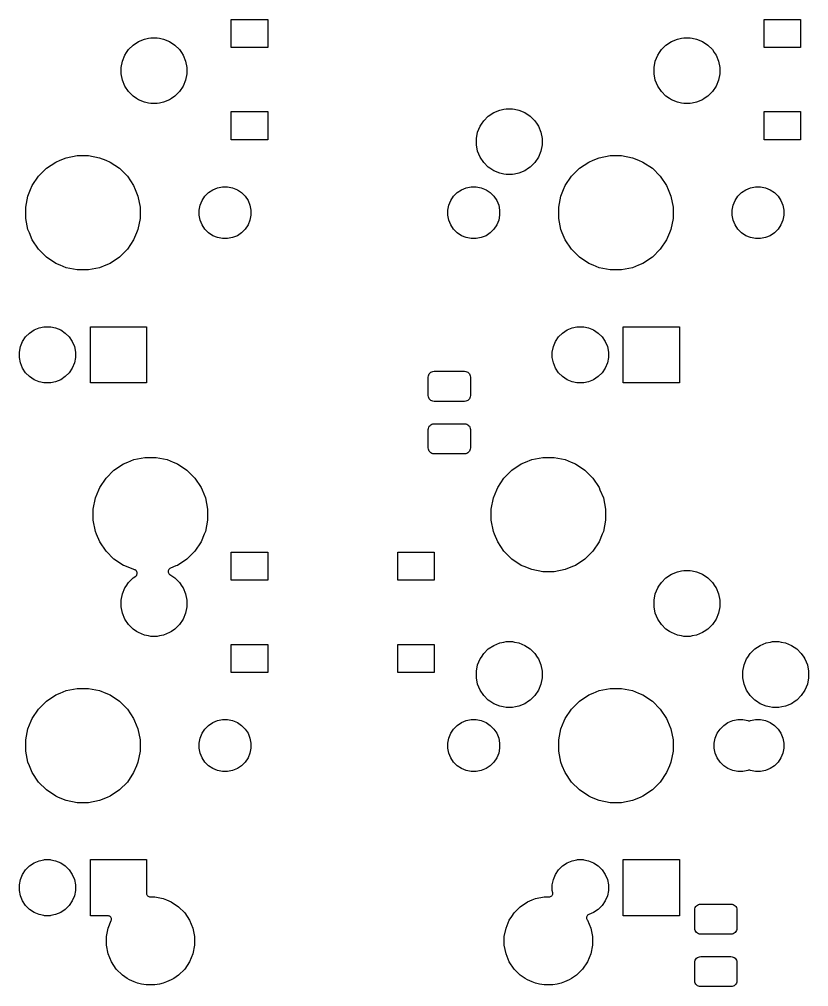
# Model space of a CAD drawing. Extents: x -9 to 373, y -109 to 9.
# Drawn here: x 16.78 to 44.99, y -108.63 to -74.05 of the extents above; entities that cross this region are included whole.
import ezdxf

# ---------------------------------------------------------------- set-up
doc = ezdxf.new("R2010")
doc.units = 0
doc.layers.add('BLACK', color=7, linetype='CONTINUOUS')

msp = doc.modelspace()

# ---------------------------------------------------------------- linework, layer by layer
at = {"layer": 'BLACK', "linetype": 'CONTINUOUS'}
for p, q in [((24.3521, -75.051), (24.3521, -74.049)), ((24.3521, -74.049), (25.6541, -74.049)), ((25.6541, -74.049), (25.6541, -75.051)), ((43.4021, -75.051), (43.4021, -74.049)), ((43.4021, -74.049), (44.7041, -74.049)), ((44.7041, -74.049), (44.7041, -75.051)), ((20.6765, -75.1328), (20.8403, -74.969)), ((20.8403, -74.969), (21.033, -74.8403)), ((21.033, -74.8403), (21.247, -74.7517)), ((21.033, -74.8403), (21.033, -74.8403)), ((21.247, -74.7517), (21.3984, -74.7216)), ((21.3984, -74.7216), (21.4742, -74.7065)), ((21.4742, -74.7065), (21.7058, -74.7065)), ((21.7058, -74.7065), (21.7816, -74.7216)), ((21.7816, -74.7216), (21.933, -74.7517)), ((21.933, -74.7517), (22.147, -74.8403)), ((22.147, -74.8403), (22.147, -74.8403)), ((22.147, -74.8403), (22.3397, -74.969)), ((22.3397, -74.969), (22.5035, -75.1328)), ((39.7265, -75.1328), (39.8903, -74.969)), ((39.8903, -74.969), (40.083, -74.8403)), ((40.083, -74.8403), (40.297, -74.7517)), ((40.083, -74.8403), (40.083, -74.8403)), ((40.297, -74.7517), (40.4484, -74.7216)), ((40.4484, -74.7216), (40.5242, -74.7065)), ((40.5242, -74.7065), (40.7558, -74.7065)), ((40.7558, -74.7065), (40.8316, -74.7216)), ((40.8316, -74.7216), (40.983, -74.7517)), ((40.983, -74.7517), (41.197, -74.8403)), ((41.197, -74.8403), (41.197, -74.8403)), ((41.197, -74.8403), (41.3897, -74.969)), ((41.3897, -74.969), (41.5535, -75.1328)), ((20.4592, -75.5395), (20.5478, -75.3255)), ((20.5478, -75.3255), (20.6117, -75.2299)), ((20.6117, -75.2299), (20.6765, -75.1328)), ((22.5035, -75.1328), (22.5683, -75.2299)), ((22.5683, -75.2299), (22.6322, -75.3255)), ((22.6322, -75.3255), (22.7208, -75.5395)), ((25.6541, -75.051), (24.3521, -75.051)), ((39.5092, -75.5395), (39.5978, -75.3255)), ((39.5978, -75.3255), (39.6617, -75.2299)), ((39.6617, -75.2299), (39.7265, -75.1328)), ((41.5535, -75.1328), (41.6183, -75.2299)), ((41.6183, -75.2299), (41.6822, -75.3255)), ((41.6822, -75.3255), (41.7708, -75.5395)), ((44.7041, -75.051), (43.4021, -75.051)), ((20.414, -75.7667), (20.4592, -75.5395)), ((22.7208, -75.5395), (22.766, -75.7667)), ((39.464, -75.7667), (39.5092, -75.5395)), ((41.7708, -75.5395), (41.816, -75.7667)), ((20.414, -75.9983), (20.414, -75.7667)), ((20.4592, -76.2255), (20.414, -75.9983)), ((22.766, -75.9983), (22.7208, -76.2255)), ((22.766, -75.7667), (22.766, -75.9983)), ((39.464, -75.9983), (39.464, -75.7667)), ((39.5092, -76.2255), (39.464, -75.9983)), ((41.816, -75.9983), (41.7708, -76.2255)), ((41.816, -75.7667), (41.816, -75.9983)), ((20.5478, -76.4395), (20.4592, -76.2255)), ((22.7208, -76.2255), (22.6322, -76.4395)), ((39.5978, -76.4395), (39.5092, -76.2255)), ((41.7708, -76.2255), (41.6822, -76.4395)), ((20.6765, -76.6322), (20.5478, -76.4395)), ((20.5478, -76.4395), (20.5478, -76.4395)), ((20.8403, -76.796), (20.6765, -76.6322)), ((22.5035, -76.6322), (22.3397, -76.796)), ((22.6322, -76.4395), (22.5035, -76.6322)), ((22.6322, -76.4395), (22.6322, -76.4395)), ((39.7265, -76.6322), (39.5978, -76.4395)), ((39.5978, -76.4395), (39.5978, -76.4395)), ((39.8903, -76.796), (39.7265, -76.6322)), ((41.5535, -76.6322), (41.3897, -76.796)), ((41.6822, -76.4395), (41.5535, -76.6322)), ((41.6822, -76.4395), (41.6822, -76.4395)), ((20.9688, -76.8818), (20.8403, -76.796)), ((21.033, -76.9247), (20.9688, -76.8818)), ((21.247, -77.0133), (21.033, -76.9247)), ((21.3984, -77.0434), (21.247, -77.0133)), ((21.4742, -77.0585), (21.3984, -77.0434)), ((21.7058, -77.0585), (21.4742, -77.0585)), ((21.7816, -77.0434), (21.7058, -77.0585)), ((21.933, -77.0133), (21.7816, -77.0434)), ((22.147, -76.9247), (21.933, -77.0133)), ((22.2112, -76.8818), (22.147, -76.9247)), ((22.3397, -76.796), (22.2112, -76.8818)), ((40.0188, -76.8818), (39.8903, -76.796)), ((40.083, -76.9247), (40.0188, -76.8818)), ((40.297, -77.0133), (40.083, -76.9247)), ((40.4484, -77.0434), (40.297, -77.0133)), ((40.5242, -77.0585), (40.4484, -77.0434)), ((40.7558, -77.0585), (40.5242, -77.0585)), ((40.8316, -77.0434), (40.7558, -77.0585)), ((40.983, -77.0133), (40.8316, -77.0434)), ((41.197, -76.9247), (40.983, -77.0133)), ((41.2612, -76.8818), (41.197, -76.9247)), ((41.3897, -76.796), (41.2612, -76.8818)), ((24.3521, -78.351), (24.3521, -77.349)), ((24.3521, -77.349), (25.6541, -77.349)), ((25.6541, -77.349), (25.6541, -78.351)), ((33.5403, -77.509), (33.733, -77.3803)), ((33.733, -77.3803), (33.947, -77.2917)), ((33.733, -77.3803), (33.733, -77.3803)), ((33.947, -77.2917), (34.0984, -77.2616)), ((34.0984, -77.2616), (34.1742, -77.2465)), ((34.1742, -77.2465), (34.4058, -77.2465)), ((34.4058, -77.2465), (34.4816, -77.2616)), ((34.4816, -77.2616), (34.633, -77.2917)), ((34.633, -77.2917), (34.847, -77.3803)), ((34.847, -77.3803), (34.847, -77.3803)), ((34.847, -77.3803), (35.0397, -77.509)), ((43.4021, -78.351), (43.4021, -77.349)), ((43.4021, -77.349), (44.7041, -77.349)), ((44.7041, -77.349), (44.7041, -78.351)), ((33.2478, -77.8655), (33.2907, -77.8013)), ((33.2907, -77.8013), (33.3765, -77.6728)), ((33.3765, -77.6728), (33.5403, -77.509)), ((35.0397, -77.509), (35.2035, -77.6728)), ((35.2035, -77.6728), (35.2893, -77.8013)), ((35.2893, -77.8013), (35.3322, -77.8655)), ((33.114, -78.3067), (33.1592, -78.0795)), ((33.1592, -78.0795), (33.2478, -77.8655)), ((35.3322, -77.8655), (35.4208, -78.0795)), ((35.4208, -78.0795), (35.466, -78.3067)), ((25.6541, -78.351), (24.3521, -78.351)), ((33.114, -78.5383), (33.114, -78.3067)), ((35.466, -78.3067), (35.466, -78.5383)), ((44.7041, -78.351), (43.4021, -78.351)), ((33.1592, -78.7655), (33.114, -78.5383)), ((33.2478, -78.9795), (33.1592, -78.7655)), ((35.4208, -78.7655), (35.3322, -78.9795)), ((35.466, -78.5383), (35.4208, -78.7655)), ((17.7465, -79.3741), (18.0814, -79.1503)), ((18.0814, -79.1503), (18.2355, -79.0865)), ((18.2355, -79.0865), (18.4535, -78.9962)), ((18.4535, -78.9962), (18.8486, -78.9176)), ((18.8486, -78.9176), (19.2514, -78.9176)), ((19.2514, -78.9176), (19.6465, -78.9962)), ((19.6465, -78.9962), (19.8645, -79.0865)), ((19.8645, -79.0865), (20.0186, -79.1503)), ((20.0186, -79.1503), (20.3535, -79.3741)), ((33.3765, -79.1722), (33.2478, -78.9795)), ((33.2478, -78.9795), (33.2478, -78.9795)), ((33.5403, -79.336), (33.3765, -79.1722)), ((35.2035, -79.1722), (35.0397, -79.336)), ((35.3322, -78.9795), (35.2035, -79.1722)), ((35.3322, -78.9795), (35.3322, -78.9795)), ((36.7965, -79.3741), (37.1314, -79.1503)), ((37.1314, -79.1503), (37.2855, -79.0865)), ((37.2855, -79.0865), (37.5035, -78.9962)), ((37.5035, -78.9962), (37.8986, -78.9176)), ((37.8986, -78.9176), (38.3014, -78.9176)), ((38.3014, -78.9176), (38.6965, -78.9962)), ((38.6965, -78.9962), (38.9145, -79.0865)), ((38.9145, -79.0865), (39.0686, -79.1503)), ((39.0686, -79.1503), (39.4035, -79.3741)), ((17.4616, -79.659), (17.7465, -79.3741)), ((20.3535, -79.3741), (20.6384, -79.659)), ((33.5975, -79.3741), (33.5403, -79.336)), ((33.733, -79.4647), (33.5975, -79.3741)), ((33.947, -79.5533), (33.733, -79.4647)), ((34.847, -79.4647), (34.633, -79.5533)), ((34.9825, -79.3741), (34.847, -79.4647)), ((35.0397, -79.336), (34.9825, -79.3741)), ((36.5116, -79.659), (36.7965, -79.3741)), ((39.4035, -79.3741), (39.6884, -79.659)), ((17.2378, -79.9939), (17.4616, -79.659)), ((20.6384, -79.659), (20.8622, -79.9939)), ((34.0984, -79.5834), (33.947, -79.5533)), ((34.1742, -79.5985), (34.0984, -79.5834)), ((34.4058, -79.5985), (34.1742, -79.5985)), ((34.4816, -79.5834), (34.4058, -79.5985)), ((34.633, -79.5533), (34.4816, -79.5834)), ((36.2878, -79.9939), (36.5116, -79.659)), ((39.6884, -79.659), (39.9122, -79.9939)), ((17.0837, -80.366), (17.1782, -80.1379)), ((17.1782, -80.1379), (17.2378, -79.9939)), ((20.8622, -79.9939), (20.9218, -80.1379)), ((20.9218, -80.1379), (21.0163, -80.366)), ((23.5397, -80.2432), (23.6914, -80.1419)), ((23.6914, -80.1419), (23.8599, -80.0721)), ((23.8599, -80.0721), (24.0388, -80.0365)), ((24.0388, -80.0365), (24.2212, -80.0365)), ((24.2212, -80.0365), (24.4001, -80.0721)), ((24.4001, -80.0721), (24.5686, -80.1419)), ((24.5686, -80.1419), (24.7203, -80.2432)), ((32.4297, -80.2432), (32.5814, -80.1419)), ((32.5814, -80.1419), (32.7499, -80.0721)), ((32.7499, -80.0721), (32.9288, -80.0365)), ((32.9288, -80.0365), (33.1112, -80.0365)), ((33.1112, -80.0365), (33.2901, -80.0721)), ((33.2901, -80.0721), (33.4586, -80.1419)), ((33.4586, -80.1419), (33.6103, -80.2432)), ((36.1337, -80.366), (36.2282, -80.1379)), ((36.2282, -80.1379), (36.2878, -79.9939)), ((39.9122, -79.9939), (39.9718, -80.1379)), ((39.9718, -80.1379), (40.0663, -80.366)), ((42.5897, -80.2432), (42.7414, -80.1419)), ((42.7414, -80.1419), (42.9099, -80.0721)), ((42.9099, -80.0721), (43.0888, -80.0365)), ((43.0888, -80.0365), (43.2712, -80.0365)), ((43.2712, -80.0365), (43.4501, -80.0721)), ((43.4501, -80.0721), (43.6186, -80.1419)), ((43.6186, -80.1419), (43.7703, -80.2432)), ((17.0051, -80.7611), (17.0837, -80.366)), ((21.0163, -80.366), (21.0949, -80.7611)), ((23.2396, -80.6924), (23.3094, -80.5239)), ((23.3094, -80.5239), (23.4107, -80.3722)), ((23.4107, -80.3722), (23.5397, -80.2432)), ((24.7203, -80.2432), (24.8493, -80.3722)), ((24.8493, -80.3722), (24.9506, -80.5239)), ((24.9506, -80.5239), (25.0204, -80.6924)), ((32.1296, -80.6924), (32.1994, -80.5239)), ((32.1994, -80.5239), (32.3007, -80.3722)), ((32.3007, -80.3722), (32.4297, -80.2432)), ((33.6103, -80.2432), (33.7393, -80.3722)), ((33.7393, -80.3722), (33.8406, -80.5239)), ((33.8406, -80.5239), (33.9104, -80.6924)), ((36.0551, -80.7611), (36.1337, -80.366)), ((40.0663, -80.366), (40.1449, -80.7611)), ((42.2896, -80.6924), (42.3594, -80.5239)), ((42.3594, -80.5239), (42.4607, -80.3722)), ((42.4607, -80.3722), (42.5897, -80.2432)), ((43.7703, -80.2432), (43.8993, -80.3722)), ((43.8993, -80.3722), (44.0006, -80.5239)), ((44.0006, -80.5239), (44.0704, -80.6924)), ((17.0051, -81.1639), (17.0051, -80.7611)), ((21.0949, -80.7611), (21.0949, -81.1639)), ((23.204, -80.8713), (23.2396, -80.6924)), ((23.204, -81.0537), (23.204, -80.8713)), ((25.0204, -80.6924), (25.056, -80.8713)), ((25.056, -80.8713), (25.056, -81.0537)), ((32.094, -80.8713), (32.1296, -80.6924)), ((32.094, -81.0537), (32.094, -80.8713)), ((33.9104, -80.6924), (33.946, -80.8713)), ((33.946, -80.8713), (33.946, -81.0537)), ((36.0551, -81.1639), (36.0551, -80.7611)), ((40.1449, -80.7611), (40.1449, -81.1639)), ((42.254, -80.8713), (42.2896, -80.6924)), ((42.254, -81.0537), (42.254, -80.8713)), ((44.0704, -80.6924), (44.106, -80.8713)), ((44.106, -80.8713), (44.106, -81.0537)), ((17.0837, -81.559), (17.0051, -81.1639)), ((21.0949, -81.1639), (21.0163, -81.559)), ((23.2396, -81.2326), (23.204, -81.0537)), ((23.3094, -81.4011), (23.2396, -81.2326)), ((25.0204, -81.2326), (24.9506, -81.4011)), ((25.056, -81.0537), (25.0204, -81.2326)), ((32.1296, -81.2326), (32.094, -81.0537)), ((32.1994, -81.4011), (32.1296, -81.2326)), ((33.9104, -81.2326), (33.8406, -81.4011)), ((33.946, -81.0537), (33.9104, -81.2326)), ((36.1337, -81.559), (36.0551, -81.1639)), ((40.1449, -81.1639), (40.0663, -81.559)), ((42.2896, -81.2326), (42.254, -81.0537)), ((42.3594, -81.4011), (42.2896, -81.2326)), ((44.0704, -81.2326), (44.0006, -81.4011)), ((44.106, -81.0537), (44.0704, -81.2326)), ((17.1345, -81.6818), (17.0837, -81.559)), ((21.0163, -81.559), (20.9655, -81.6818)), ((23.4107, -81.5528), (23.3094, -81.4011)), ((23.5397, -81.6818), (23.4107, -81.5528)), ((24.8493, -81.5528), (24.7203, -81.6818)), ((24.9506, -81.4011), (24.8493, -81.5528)), ((32.3007, -81.5528), (32.1994, -81.4011)), ((32.4297, -81.6818), (32.3007, -81.5528)), ((33.7393, -81.5528), (33.6103, -81.6818)), ((33.8406, -81.4011), (33.7393, -81.5528)), ((36.1845, -81.6818), (36.1337, -81.559)), ((40.0663, -81.559), (40.0155, -81.6818)), ((42.4607, -81.5528), (42.3594, -81.4011)), ((42.5897, -81.6818), (42.4607, -81.5528)), ((43.8993, -81.5528), (43.7703, -81.6818)), ((44.0006, -81.4011), (43.8993, -81.5528)), ((17.2378, -81.9311), (17.1345, -81.6818)), ((17.4616, -82.266), (17.2378, -81.9311)), ((20.8622, -81.9311), (20.6384, -82.266)), ((20.9655, -81.6818), (20.8622, -81.9311)), ((23.6914, -81.7831), (23.5397, -81.6818)), ((23.8599, -81.8529), (23.6914, -81.7831)), ((24.0388, -81.8885), (23.8599, -81.8529)), ((24.2212, -81.8885), (24.0388, -81.8885)), ((24.4001, -81.8529), (24.2212, -81.8885)), ((24.5686, -81.7831), (24.4001, -81.8529)), ((24.7203, -81.6818), (24.5686, -81.7831)), ((32.5814, -81.7831), (32.4297, -81.6818)), ((32.7499, -81.8529), (32.5814, -81.7831)), ((32.9288, -81.8885), (32.7499, -81.8529)), ((33.1112, -81.8885), (32.9288, -81.8885)), ((33.2901, -81.8529), (33.1112, -81.8885)), ((33.4586, -81.7831), (33.2901, -81.8529)), ((33.6103, -81.6818), (33.4586, -81.7831)), ((36.2878, -81.9311), (36.1845, -81.6818)), ((36.5116, -82.266), (36.2878, -81.9311)), ((39.9122, -81.9311), (39.6884, -82.266)), ((40.0155, -81.6818), (39.9122, -81.9311)), ((42.7414, -81.7831), (42.5897, -81.6818)), ((42.9099, -81.8529), (42.7414, -81.7831)), ((43.0888, -81.8885), (42.9099, -81.8529)), ((43.2712, -81.8885), (43.0888, -81.8885)), ((43.4501, -81.8529), (43.2712, -81.8885)), ((43.6186, -81.7831), (43.4501, -81.8529)), ((43.7703, -81.6818), (43.6186, -81.7831)), ((17.7465, -82.5509), (17.4616, -82.266)), ((20.6384, -82.266), (20.3535, -82.5509)), ((36.7965, -82.5509), (36.5116, -82.266)), ((39.6884, -82.266), (39.4035, -82.5509)), ((18.0814, -82.7747), (17.7465, -82.5509)), ((20.3535, -82.5509), (20.0186, -82.7747)), ((37.1314, -82.7747), (36.7965, -82.5509)), ((39.4035, -82.5509), (39.0686, -82.7747)), ((18.2355, -82.8385), (18.0814, -82.7747)), ((18.4535, -82.9288), (18.2355, -82.8385)), ((18.8486, -83.0074), (18.4535, -82.9288)), ((19.6465, -82.9288), (19.2514, -83.0074)), ((19.8645, -82.8385), (19.6465, -82.9288)), ((20.0186, -82.7747), (19.8645, -82.8385)), ((37.2855, -82.8385), (37.1314, -82.7747)), ((37.5035, -82.9288), (37.2855, -82.8385)), ((37.8986, -83.0074), (37.5035, -82.9288)), ((38.6965, -82.9288), (38.3014, -83.0074)), ((38.9145, -82.8385), (38.6965, -82.9288)), ((39.0686, -82.7747), (38.9145, -82.8385)), ((19.2514, -83.0074), (18.8486, -83.0074)), ((38.3014, -83.0074), (37.8986, -83.0074)), ((17.4873, -85.0776), (17.6567, -85.0439)), ((17.6567, -85.0439), (17.6812, -85.039)), ((17.6812, -85.039), (17.8788, -85.039)), ((17.8788, -85.039), (17.9033, -85.0439)), ((17.9033, -85.0439), (18.0727, -85.0776)), ((19.3165, -87.046), (19.3165, -85.039)), ((19.3165, -85.039), (21.3235, -85.039)), ((21.3235, -85.039), (21.3235, -87.046)), ((36.5373, -85.0776), (36.7067, -85.0439)), ((36.7067, -85.0439), (36.7312, -85.039)), ((36.7312, -85.039), (36.9288, -85.039)), ((36.9288, -85.039), (36.9533, -85.0439)), ((36.9533, -85.0439), (37.1227, -85.0776)), ((38.3665, -87.046), (38.3665, -85.039)), ((38.3665, -85.039), (40.3735, -85.039)), ((40.3735, -85.039), (40.3735, -87.046)), ((16.8907, -85.5672), (17.0005, -85.4028)), ((17.0005, -85.4028), (17.1403, -85.263)), ((17.1403, -85.263), (17.3047, -85.1532)), ((17.3047, -85.1532), (17.4873, -85.0776)), ((18.0727, -85.0776), (18.2553, -85.1532)), ((18.2553, -85.1532), (18.4197, -85.263)), ((18.4197, -85.263), (18.5595, -85.4028)), ((18.5595, -85.4028), (18.6693, -85.5672)), ((35.9407, -85.5672), (36.0505, -85.4028)), ((36.0505, -85.4028), (36.1903, -85.263)), ((36.1903, -85.263), (36.3547, -85.1532)), ((36.3547, -85.1532), (36.5373, -85.0776)), ((37.1227, -85.0776), (37.3053, -85.1532)), ((37.3053, -85.1532), (37.4697, -85.263)), ((37.4697, -85.263), (37.6095, -85.4028)), ((37.6095, -85.4028), (37.7193, -85.5672)), ((16.7765, -85.9437), (16.8151, -85.7498)), ((16.8151, -85.7498), (16.8907, -85.5672)), ((18.6693, -85.5672), (18.7449, -85.7498)), ((18.7449, -85.7498), (18.7835, -85.9437)), ((35.8265, -85.9437), (35.8651, -85.7498)), ((35.8651, -85.7498), (35.9407, -85.5672)), ((37.7193, -85.5672), (37.7949, -85.7498)), ((37.7949, -85.7498), (37.8335, -85.9437)), ((16.7765, -86.1413), (16.7765, -85.9437)), ((18.7835, -85.9437), (18.7835, -86.1413)), ((35.8265, -86.1413), (35.8265, -85.9437)), ((37.8335, -85.9437), (37.8335, -86.1413)), ((16.8151, -86.3352), (16.7765, -86.1413)), ((16.8907, -86.5178), (16.8151, -86.3352)), ((18.7449, -86.3352), (18.6693, -86.5178)), ((18.7835, -86.1413), (18.7449, -86.3352)), ((35.8651, -86.3352), (35.8265, -86.1413)), ((35.9407, -86.5178), (35.8651, -86.3352)), ((37.7949, -86.3352), (37.7193, -86.5178)), ((37.8335, -86.1413), (37.7949, -86.3352)), ((17.0005, -86.6822), (16.8907, -86.5178)), ((17.1403, -86.822), (17.0005, -86.6822)), ((18.5595, -86.6822), (18.4197, -86.822)), ((18.6693, -86.5178), (18.5595, -86.6822)), ((31.3959, -86.8431), (31.4004, -86.7968)), ((31.4004, -86.7968), (31.4122, -86.7581)), ((31.4122, -86.7581), (31.4312, -86.7225)), ((31.4312, -86.7225), (31.4569, -86.6912)), ((31.4569, -86.6912), (31.4881, -86.6656)), ((31.4881, -86.6656), (31.5237, -86.6465)), ((31.5237, -86.6465), (31.5624, -86.6348)), ((31.5624, -86.6348), (31.6088, -86.6302)), ((31.6088, -86.6302), (32.685, -86.6302)), ((32.685, -86.6302), (32.7313, -86.6348)), ((32.7313, -86.6348), (32.77, -86.6465)), ((32.77, -86.6465), (32.8057, -86.6656)), ((32.8057, -86.6656), (32.8369, -86.6912)), ((32.8369, -86.6912), (32.8625, -86.7225)), ((32.8625, -86.7225), (32.8816, -86.7581)), ((32.8816, -86.7581), (32.8933, -86.7968)), ((32.8933, -86.7968), (32.8979, -86.8431)), ((36.0505, -86.6822), (35.9407, -86.5178)), ((36.1903, -86.822), (36.0505, -86.6822)), ((37.6095, -86.6822), (37.4697, -86.822)), ((37.7193, -86.5178), (37.6095, -86.6822)), ((17.3047, -86.9318), (17.1403, -86.822)), ((17.4873, -87.0074), (17.3047, -86.9318)), ((17.6536, -87.0405), (17.4873, -87.0074)), ((17.6812, -87.046), (17.6536, -87.0405)), ((17.8788, -87.046), (17.6812, -87.046)), ((17.9064, -87.0405), (17.8788, -87.046)), ((18.0727, -87.0074), (17.9064, -87.0405)), ((18.2553, -86.9318), (18.0727, -87.0074)), ((18.4197, -86.822), (18.2553, -86.9318)), ((21.3235, -87.046), (19.3165, -87.046)), ((31.3959, -87.4944), (31.3959, -86.8431)), ((32.8979, -86.8431), (32.8979, -87.4944)), ((36.3547, -86.9318), (36.1903, -86.822)), ((36.5373, -87.0074), (36.3547, -86.9318)), ((36.7036, -87.0405), (36.5373, -87.0074)), ((36.7312, -87.046), (36.7036, -87.0405)), ((36.9288, -87.046), (36.7312, -87.046)), ((36.9564, -87.0405), (36.9288, -87.046)), ((37.1227, -87.0074), (36.9564, -87.0405)), ((37.3053, -86.9318), (37.1227, -87.0074)), ((37.4697, -86.822), (37.3053, -86.9318)), ((40.3735, -87.046), (38.3665, -87.046)), ((31.4004, -87.5407), (31.3959, -87.4944)), ((32.8979, -87.4944), (32.8933, -87.5407)), ((31.4122, -87.5794), (31.4004, -87.5407)), ((31.4312, -87.615), (31.4122, -87.5794)), ((31.4569, -87.6463), (31.4312, -87.615)), ((31.4881, -87.6719), (31.4569, -87.6463)), ((31.5237, -87.691), (31.4881, -87.6719)), ((31.5624, -87.7027), (31.5237, -87.691)), ((31.6088, -87.7073), (31.5624, -87.7027)), ((32.685, -87.7073), (31.6088, -87.7073)), ((32.7313, -87.7027), (32.685, -87.7073)), ((32.77, -87.691), (32.7313, -87.7027)), ((32.8057, -87.6719), (32.77, -87.691)), ((32.8369, -87.6463), (32.8057, -87.6719)), ((32.8625, -87.615), (32.8369, -87.6463)), ((32.8816, -87.5794), (32.8625, -87.615)), ((32.8933, -87.5407), (32.8816, -87.5794)), ((31.4881, -88.5406), (31.5237, -88.5215)), ((31.5237, -88.5215), (31.5624, -88.5098)), ((31.5624, -88.5098), (31.6088, -88.5052)), ((31.6088, -88.5052), (32.685, -88.5052)), ((32.685, -88.5052), (32.7313, -88.5098)), ((32.7313, -88.5098), (32.77, -88.5215)), ((32.77, -88.5215), (32.8057, -88.5406)), ((31.3959, -88.7181), (31.4004, -88.6718)), ((31.3959, -89.3694), (31.3959, -88.7181)), ((31.4004, -88.6718), (31.4122, -88.6331)), ((31.4122, -88.6331), (31.4312, -88.5975)), ((31.4312, -88.5975), (31.4569, -88.5662)), ((31.4569, -88.5662), (31.4881, -88.5406)), ((32.8057, -88.5406), (32.8369, -88.5662)), ((32.8369, -88.5662), (32.8625, -88.5975)), ((32.8625, -88.5975), (32.8816, -88.6331)), ((32.8816, -88.6331), (32.8933, -88.6718)), ((32.8933, -88.6718), (32.8979, -88.7181)), ((32.8979, -88.7181), (32.8979, -89.3694)), ((31.4004, -89.4157), (31.3959, -89.3694)), ((31.4122, -89.4544), (31.4004, -89.4157)), ((31.4312, -89.49), (31.4122, -89.4544)), ((31.4569, -89.5213), (31.4312, -89.49)), ((31.4881, -89.5469), (31.4569, -89.5213)), ((31.5237, -89.566), (31.4881, -89.5469)), ((31.5624, -89.5777), (31.5237, -89.566)), ((32.77, -89.566), (32.7313, -89.5777)), ((32.8057, -89.5469), (32.77, -89.566)), ((32.8369, -89.5213), (32.8057, -89.5469)), ((32.8625, -89.49), (32.8369, -89.5213)), ((32.8816, -89.4544), (32.8625, -89.49)), ((32.8933, -89.4157), (32.8816, -89.4544)), ((32.8979, -89.3694), (32.8933, -89.4157)), ((20.4944, -89.9453), (20.6485, -89.8815)), ((20.6485, -89.8815), (20.8665, -89.7912)), ((20.8665, -89.7912), (21.2616, -89.7126)), ((21.2616, -89.7126), (21.6644, -89.7126)), ((21.6644, -89.7126), (22.0595, -89.7912)), ((22.0595, -89.7912), (22.2775, -89.8815)), ((22.2775, -89.8815), (22.4316, -89.9453)), ((31.6088, -89.5823), (31.5624, -89.5777)), ((32.685, -89.5823), (31.6088, -89.5823)), ((32.7313, -89.5777), (32.685, -89.5823)), ((34.7184, -89.9453), (34.8725, -89.8815)), ((34.8725, -89.8815), (35.0905, -89.7912)), ((35.0905, -89.7912), (35.4856, -89.7126)), ((35.4856, -89.7126), (35.8884, -89.7126)), ((35.8884, -89.7126), (36.2835, -89.7912)), ((36.2835, -89.7912), (36.5015, -89.8815)), ((36.5015, -89.8815), (36.6556, -89.9453)), ((19.8746, -90.454), (20.1595, -90.1691)), ((20.1595, -90.1691), (20.4944, -89.9453)), ((22.4316, -89.9453), (22.7665, -90.1691)), ((22.7665, -90.1691), (23.0514, -90.454)), ((34.0986, -90.454), (34.3835, -90.1691)), ((34.3835, -90.1691), (34.7184, -89.9453)), ((36.6556, -89.9453), (36.9905, -90.1691)), ((36.9905, -90.1691), (37.2754, -90.454)), ((19.6508, -90.7889), (19.8746, -90.454)), ((23.0514, -90.454), (23.2752, -90.7889)), ((33.8748, -90.7889), (34.0986, -90.454)), ((37.2754, -90.454), (37.4992, -90.7889)), ((19.4967, -91.161), (19.618, -90.8682)), ((19.618, -90.8682), (19.6508, -90.7889)), ((23.2752, -90.7889), (23.308, -90.8682)), ((23.308, -90.8682), (23.4293, -91.161)), ((33.7207, -91.161), (33.842, -90.8682)), ((33.842, -90.8682), (33.8748, -90.7889)), ((37.4992, -90.7889), (37.532, -90.8682)), ((37.532, -90.8682), (37.6533, -91.161)), ((19.4181, -91.5561), (19.4967, -91.161)), ((23.4293, -91.161), (23.5079, -91.5561)), ((33.6421, -91.5561), (33.7207, -91.161)), ((37.6533, -91.161), (37.7319, -91.5561)), ((19.4181, -91.9589), (19.4181, -91.5561)), ((23.5079, -91.5561), (23.5079, -91.9589)), ((33.6421, -91.9589), (33.6421, -91.5561)), ((37.7319, -91.5561), (37.7319, -91.9589)), ((19.4967, -92.354), (19.4181, -91.9589)), ((23.5079, -91.9589), (23.4293, -92.354)), ((33.7207, -92.354), (33.6421, -91.9589)), ((37.7319, -91.9589), (37.6533, -92.354)), ((19.538, -92.4538), (19.4967, -92.354)), ((19.6508, -92.7261), (19.538, -92.4538)), ((23.388, -92.4538), (23.2752, -92.7261)), ((23.4293, -92.354), (23.388, -92.4538)), ((33.762, -92.4538), (33.7207, -92.354)), ((33.8748, -92.7261), (33.762, -92.4538)), ((37.612, -92.4538), (37.4992, -92.7261)), ((37.6533, -92.354), (37.612, -92.4538)), ((19.8746, -93.061), (19.6508, -92.7261)), ((23.2752, -92.7261), (23.0514, -93.061)), ((34.0986, -93.061), (33.8748, -92.7261)), ((37.4992, -92.7261), (37.2754, -93.061)), ((20.1595, -93.3459), (19.8746, -93.061)), ((20.4944, -93.5697), (20.1595, -93.3459)), ((22.7665, -93.3459), (22.4316, -93.5697)), ((23.0514, -93.061), (22.7665, -93.3459)), ((24.3521, -94.101), (24.3521, -93.099)), ((24.3521, -93.099), (25.6541, -93.099)), ((25.6541, -93.099), (25.6541, -94.101)), ((30.3052, -94.101), (30.3052, -93.099)), ((30.3052, -93.099), (31.6072, -93.099)), ((31.6072, -93.099), (31.6072, -94.101)), ((34.3835, -93.3459), (34.0986, -93.061)), ((34.7184, -93.5697), (34.3835, -93.3459)), ((36.9905, -93.3459), (36.6556, -93.5697)), ((37.2754, -93.061), (36.9905, -93.3459)), ((20.5503, -93.5928), (20.4944, -93.5697)), ((20.8665, -93.7238), (20.5503, -93.5928)), ((22.1352, -93.7028), (22.1196, -93.7217)), ((22.1541, -93.6872), (22.1352, -93.7028)), ((22.1757, -93.6757), (22.1541, -93.6872)), ((22.3757, -93.5928), (22.1757, -93.6757)), ((22.4316, -93.5697), (22.3757, -93.5928)), ((34.82, -93.6118), (34.7184, -93.5697)), ((35.0905, -93.7238), (34.82, -93.6118)), ((36.554, -93.6118), (36.2835, -93.7238)), ((36.6556, -93.5697), (36.554, -93.6118)), ((20.6765, -94.1828), (20.8403, -94.019)), ((20.8403, -94.019), (20.9359, -93.9552)), ((20.8909, -93.7287), (20.8665, -93.7238)), ((20.9143, -93.7358), (20.8909, -93.7287)), ((20.9359, -93.7473), (20.9143, -93.7358)), ((20.9549, -93.7629), (20.9359, -93.7473)), ((20.9359, -93.9552), (20.9549, -93.9396)), ((20.9704, -93.7818), (20.9549, -93.7629)), ((20.9549, -93.9396), (20.9704, -93.9207)), ((20.9819, -93.8034), (20.9704, -93.7818)), ((20.9704, -93.9207), (20.9819, -93.8991)), ((20.9891, -93.8269), (20.9819, -93.8034)), ((20.9819, -93.8991), (20.9891, -93.8756)), ((20.9915, -93.8513), (20.9891, -93.8269)), ((20.9891, -93.8756), (20.9915, -93.8513)), ((22.101, -93.7668), (22.0986, -93.7911)), ((22.0986, -93.7911), (22.101, -93.8155)), ((22.1081, -93.7433), (22.101, -93.7668)), ((22.101, -93.8155), (22.1081, -93.839)), ((22.1196, -93.7217), (22.1081, -93.7433)), ((22.1081, -93.839), (22.1196, -93.8606)), ((22.1196, -93.8606), (22.1352, -93.8795)), ((22.1352, -93.8795), (22.1541, -93.8951)), ((22.1541, -93.8951), (22.3397, -94.019)), ((22.3397, -94.019), (22.5035, -94.1828)), ((35.4856, -93.8024), (35.0905, -93.7238)), ((35.8884, -93.8024), (35.4856, -93.8024)), ((36.2835, -93.7238), (35.8884, -93.8024)), ((39.7265, -94.1828), (39.8903, -94.019)), ((39.8903, -94.019), (40.083, -93.8903)), ((40.083, -93.8903), (40.297, -93.8017)), ((40.083, -93.8903), (40.083, -93.8903)), ((40.297, -93.8017), (40.4484, -93.7716)), ((40.4484, -93.7716), (40.5242, -93.7565)), ((40.5242, -93.7565), (40.7558, -93.7565)), ((40.7558, -93.7565), (40.8316, -93.7716)), ((40.8316, -93.7716), (40.983, -93.8017)), ((40.983, -93.8017), (41.197, -93.8903)), ((41.197, -93.8903), (41.197, -93.8903)), ((41.197, -93.8903), (41.3897, -94.019)), ((41.3897, -94.019), (41.5535, -94.1828)), ((20.4592, -94.5895), (20.5478, -94.3755)), ((20.5478, -94.3755), (20.5907, -94.3113)), ((20.5907, -94.3113), (20.6765, -94.1828)), ((22.5035, -94.1828), (22.5893, -94.3113)), ((22.5893, -94.3113), (22.6322, -94.3755)), ((22.6322, -94.3755), (22.7208, -94.5895)), ((25.6541, -94.101), (24.3521, -94.101)), ((31.6072, -94.101), (30.3052, -94.101)), ((39.5092, -94.5895), (39.5978, -94.3755)), ((39.5978, -94.3755), (39.6407, -94.3113)), ((39.6407, -94.3113), (39.7265, -94.1828)), ((41.5535, -94.1828), (41.6393, -94.3113)), ((41.6393, -94.3113), (41.6822, -94.3755)), ((41.6822, -94.3755), (41.7708, -94.5895)), ((20.414, -94.8167), (20.4592, -94.5895)), ((22.7208, -94.5895), (22.766, -94.8167)), ((39.464, -94.8167), (39.5092, -94.5895)), ((41.7708, -94.5895), (41.816, -94.8167)), ((20.414, -95.0483), (20.414, -94.8167)), ((20.4592, -95.2755), (20.414, -95.0483)), ((22.766, -95.0483), (22.7208, -95.2755)), ((22.766, -94.8167), (22.766, -95.0483)), ((39.464, -95.0483), (39.464, -94.8167)), ((39.5092, -95.2755), (39.464, -95.0483)), ((41.816, -95.0483), (41.7708, -95.2755)), ((41.816, -94.8167), (41.816, -95.0483)), ((20.5478, -95.4895), (20.4592, -95.2755)), ((22.7208, -95.2755), (22.6322, -95.4895)), ((39.5978, -95.4895), (39.5092, -95.2755)), ((41.7708, -95.2755), (41.6822, -95.4895)), ((20.6765, -95.6822), (20.5478, -95.4895)), ((20.5478, -95.4895), (20.5478, -95.4895)), ((20.8403, -95.846), (20.6765, -95.6822)), ((22.5035, -95.6822), (22.3397, -95.846)), ((22.6322, -95.4895), (22.5035, -95.6822)), ((22.6322, -95.4895), (22.6322, -95.4895)), ((39.7265, -95.6822), (39.5978, -95.4895)), ((39.5978, -95.4895), (39.5978, -95.4895)), ((39.8903, -95.846), (39.7265, -95.6822)), ((41.5535, -95.6822), (41.3897, -95.846)), ((41.6822, -95.4895), (41.5535, -95.6822)), ((41.6822, -95.4895), (41.6822, -95.4895)), ((20.9688, -95.9318), (20.8403, -95.846)), ((21.033, -95.9747), (20.9688, -95.9318)), ((21.247, -96.0633), (21.033, -95.9747)), ((21.3984, -96.0934), (21.247, -96.0633)), ((21.4742, -96.1085), (21.3984, -96.0934)), ((21.7058, -96.1085), (21.4742, -96.1085)), ((21.7816, -96.0934), (21.7058, -96.1085)), ((21.933, -96.0633), (21.7816, -96.0934)), ((22.147, -95.9747), (21.933, -96.0633)), ((22.2112, -95.9318), (22.147, -95.9747)), ((22.3397, -95.846), (22.2112, -95.9318)), ((40.0188, -95.9318), (39.8903, -95.846)), ((40.083, -95.9747), (40.0188, -95.9318)), ((40.297, -96.0633), (40.083, -95.9747)), ((40.4484, -96.0934), (40.297, -96.0633)), ((40.5242, -96.1085), (40.4484, -96.0934)), ((40.7558, -96.1085), (40.5242, -96.1085)), ((40.8316, -96.0934), (40.7558, -96.1085)), ((40.983, -96.0633), (40.8316, -96.0934)), ((41.197, -95.9747), (40.983, -96.0633)), ((41.2612, -95.9318), (41.197, -95.9747)), ((41.3897, -95.846), (41.2612, -95.9318)), ((24.3521, -97.401), (24.3521, -96.399)), ((24.3521, -96.399), (25.6541, -96.399)), ((25.6541, -96.399), (25.6541, -97.401)), ((30.3052, -97.401), (30.3052, -96.399)), ((30.3052, -96.399), (31.6072, -96.399)), ((31.6072, -96.399), (31.6072, -97.401)), ((33.5403, -96.559), (33.733, -96.4303)), ((33.733, -96.4303), (33.947, -96.3417)), ((33.733, -96.4303), (33.733, -96.4303)), ((33.947, -96.3417), (34.0984, -96.3116)), ((34.0984, -96.3116), (34.1742, -96.2965)), ((34.1742, -96.2965), (34.4058, -96.2965)), ((34.4058, -96.2965), (34.4816, -96.3116)), ((34.4816, -96.3116), (34.633, -96.3417)), ((34.633, -96.3417), (34.847, -96.4303)), ((34.847, -96.4303), (34.847, -96.4303)), ((34.847, -96.4303), (35.0397, -96.559)), ((43.0653, -96.559), (43.258, -96.4303)), ((43.258, -96.4303), (43.472, -96.3417)), ((43.258, -96.4303), (43.258, -96.4303)), ((43.472, -96.3417), (43.6234, -96.3116)), ((43.6234, -96.3116), (43.6992, -96.2965)), ((43.6992, -96.2965), (43.9308, -96.2965)), ((43.9308, -96.2965), (44.0066, -96.3116)), ((44.0066, -96.3116), (44.158, -96.3417)), ((44.158, -96.3417), (44.372, -96.4303)), ((44.372, -96.4303), (44.372, -96.4303)), ((44.372, -96.4303), (44.5647, -96.559)), ((33.2907, -96.8513), (33.3765, -96.7228)), ((33.3765, -96.7228), (33.5403, -96.559)), ((35.0397, -96.559), (35.2035, -96.7228)), ((35.2035, -96.7228), (35.2893, -96.8513)), ((42.8157, -96.8513), (42.9015, -96.7228)), ((42.9015, -96.7228), (43.0653, -96.559)), ((44.5647, -96.559), (44.7285, -96.7228)), ((44.7285, -96.7228), (44.8143, -96.8513)), ((33.114, -97.3567), (33.1592, -97.1295)), ((33.1592, -97.1295), (33.2478, -96.9155)), ((33.2478, -96.9155), (33.2907, -96.8513)), ((35.2893, -96.8513), (35.3322, -96.9155)), ((35.3322, -96.9155), (35.4208, -97.1295)), ((35.4208, -97.1295), (35.466, -97.3567)), ((42.639, -97.3567), (42.6842, -97.1295)), ((42.6842, -97.1295), (42.7728, -96.9155)), ((42.7728, -96.9155), (42.8157, -96.8513)), ((44.8143, -96.8513), (44.8572, -96.9155)), ((44.8572, -96.9155), (44.9458, -97.1295)), ((44.9458, -97.1295), (44.991, -97.3567)), ((25.6541, -97.401), (24.3521, -97.401)), ((31.6072, -97.401), (30.3052, -97.401)), ((33.114, -97.5883), (33.114, -97.3567)), ((35.466, -97.3567), (35.466, -97.5883)), ((42.639, -97.5883), (42.639, -97.3567)), ((44.991, -97.3567), (44.991, -97.5883)), ((33.1592, -97.8155), (33.114, -97.5883)), ((33.2478, -98.0295), (33.1592, -97.8155)), ((35.4208, -97.8155), (35.3322, -98.0295)), ((35.466, -97.5883), (35.4208, -97.8155)), ((42.6842, -97.8155), (42.639, -97.5883)), ((42.7728, -98.0295), (42.6842, -97.8155)), ((44.9458, -97.8155), (44.8572, -98.0295)), ((44.991, -97.5883), (44.9458, -97.8155)), ((17.7465, -98.4241), (18.0814, -98.2003)), ((18.0814, -98.2003), (18.2355, -98.1365)), ((18.2355, -98.1365), (18.4535, -98.0462)), ((18.4535, -98.0462), (18.8486, -97.9676)), ((18.8486, -97.9676), (19.2514, -97.9676)), ((19.2514, -97.9676), (19.6465, -98.0462)), ((19.6465, -98.0462), (19.8645, -98.1365)), ((19.8645, -98.1365), (20.0186, -98.2003)), ((20.0186, -98.2003), (20.3535, -98.4241)), ((33.3765, -98.2222), (33.2478, -98.0295)), ((33.2478, -98.0295), (33.2478, -98.0295)), ((35.3322, -98.0295), (35.2035, -98.2222)), ((35.3322, -98.0295), (35.3322, -98.0295)), ((36.7965, -98.4241), (37.1314, -98.2003)), ((37.1314, -98.2003), (37.2855, -98.1365)), ((37.2855, -98.1365), (37.5035, -98.0462)), ((37.5035, -98.0462), (37.8986, -97.9676)), ((37.8986, -97.9676), (38.3014, -97.9676)), ((38.3014, -97.9676), (38.6965, -98.0462)), ((38.6965, -98.0462), (38.9145, -98.1365)), ((38.9145, -98.1365), (39.0686, -98.2003)), ((39.0686, -98.2003), (39.4035, -98.4241)), ((42.9015, -98.2222), (42.7728, -98.0295)), ((42.7728, -98.0295), (42.7728, -98.0295)), ((44.8572, -98.0295), (44.7285, -98.2222)), ((44.8572, -98.0295), (44.8572, -98.0295)), ((17.4616, -98.709), (17.7465, -98.4241)), ((20.3535, -98.4241), (20.6384, -98.709)), ((33.5403, -98.386), (33.3765, -98.2222)), ((33.5975, -98.4241), (33.5403, -98.386)), ((33.733, -98.5147), (33.5975, -98.4241)), ((33.947, -98.6033), (33.733, -98.5147)), ((34.847, -98.5147), (34.633, -98.6033)), ((34.9825, -98.4241), (34.847, -98.5147)), ((35.0397, -98.386), (34.9825, -98.4241)), ((35.2035, -98.2222), (35.0397, -98.386)), ((36.5116, -98.709), (36.7965, -98.4241)), ((39.4035, -98.4241), (39.6884, -98.709)), ((43.0653, -98.386), (42.9015, -98.2222)), ((43.1225, -98.4241), (43.0653, -98.386)), ((43.258, -98.5147), (43.1225, -98.4241)), ((43.472, -98.6033), (43.258, -98.5147)), ((44.372, -98.5147), (44.158, -98.6033)), ((44.5075, -98.4241), (44.372, -98.5147)), ((44.5647, -98.386), (44.5075, -98.4241)), ((44.7285, -98.2222), (44.5647, -98.386)), ((17.2378, -99.0439), (17.4616, -98.709)), ((20.6384, -98.709), (20.8622, -99.0439)), ((34.0714, -98.6281), (33.947, -98.6033)), ((34.1742, -98.6485), (34.0714, -98.6281)), ((34.4058, -98.6485), (34.1742, -98.6485)), ((34.5086, -98.6281), (34.4058, -98.6485)), ((34.633, -98.6033), (34.5086, -98.6281)), ((36.2878, -99.0439), (36.5116, -98.709)), ((39.6884, -98.709), (39.9122, -99.0439)), ((43.5964, -98.6281), (43.472, -98.6033)), ((43.6992, -98.6485), (43.5964, -98.6281)), ((43.9308, -98.6485), (43.6992, -98.6485)), ((44.0336, -98.6281), (43.9308, -98.6485)), ((44.158, -98.6033), (44.0336, -98.6281)), ((17.0837, -99.416), (17.2026, -99.129)), ((17.2026, -99.129), (17.2378, -99.0439)), ((20.8622, -99.0439), (20.8974, -99.129)), ((20.8974, -99.129), (21.0163, -99.416)), ((23.5397, -99.2932), (23.6914, -99.1919)), ((23.6914, -99.1919), (23.8599, -99.1221)), ((23.8599, -99.1221), (24.0388, -99.0865)), ((24.0388, -99.0865), (24.2212, -99.0865)), ((24.2212, -99.0865), (24.4001, -99.1221)), ((24.4001, -99.1221), (24.5686, -99.1919)), ((24.5686, -99.1919), (24.7203, -99.2932)), ((32.4297, -99.2932), (32.5814, -99.1919)), ((32.5814, -99.1919), (32.7499, -99.1221)), ((32.7499, -99.1221), (32.9288, -99.0865)), ((32.9288, -99.0865), (33.1112, -99.0865)), ((33.1112, -99.0865), (33.2901, -99.1221)), ((33.2901, -99.1221), (33.4586, -99.1919)), ((33.4586, -99.1919), (33.6103, -99.2932)), ((36.1337, -99.416), (36.2526, -99.129)), ((36.2526, -99.129), (36.2878, -99.0439)), ((39.9122, -99.0439), (39.9474, -99.129)), ((39.9474, -99.129), (40.0663, -99.416)), ((41.9547, -99.2932), (42.1064, -99.1919)), ((42.1064, -99.1919), (42.2749, -99.1221)), ((42.2749, -99.1221), (42.4538, -99.0865)), ((42.4538, -99.0865), (42.6362, -99.0865)), ((42.6362, -99.0865), (42.8151, -99.1221)), ((42.8151, -99.1221), (42.8151, -99.1221)), ((42.8151, -99.1221), (42.8156, -99.1222)), ((42.8156, -99.1222), (42.8381, -99.129)), ((42.8381, -99.129), (42.8625, -99.1314)), ((42.8625, -99.1314), (42.8869, -99.129)), ((42.8869, -99.129), (42.9094, -99.1222)), ((42.9094, -99.1222), (42.9099, -99.1221)), ((42.9099, -99.1221), (43.0888, -99.0865)), ((42.9099, -99.1221), (42.9099, -99.1221)), ((43.0888, -99.0865), (43.2712, -99.0865)), ((43.2712, -99.0865), (43.4501, -99.1221)), ((43.4501, -99.1221), (43.6186, -99.1919)), ((43.6186, -99.1919), (43.7703, -99.2932)), ((17.0051, -99.8111), (17.0837, -99.416)), ((21.0163, -99.416), (21.0949, -99.8111)), ((23.2396, -99.7424), (23.3094, -99.5739)), ((23.3094, -99.5739), (23.4107, -99.4222)), ((23.4107, -99.4222), (23.5397, -99.2932)), ((24.7203, -99.2932), (24.8493, -99.4222)), ((24.8493, -99.4222), (24.9506, -99.5739)), ((24.9506, -99.5739), (25.0204, -99.7424)), ((32.1296, -99.7424), (32.1994, -99.5739)), ((32.1994, -99.5739), (32.3007, -99.4222)), ((32.3007, -99.4222), (32.4297, -99.2932)), ((33.6103, -99.2932), (33.7393, -99.4222)), ((33.7393, -99.4222), (33.8406, -99.5739)), ((33.8406, -99.5739), (33.9104, -99.7424)), ((36.0551, -99.8111), (36.1337, -99.416)), ((40.0663, -99.416), (40.1449, -99.8111)), ((41.6546, -99.7424), (41.7244, -99.5739)), ((41.7244, -99.5739), (41.8257, -99.4222)), ((41.8257, -99.4222), (41.9547, -99.2932)), ((43.7703, -99.2932), (43.8993, -99.4222)), ((43.8993, -99.4222), (44.0006, -99.5739)), ((44.0006, -99.5739), (44.0704, -99.7424)), ((17.0051, -100.214), (17.0051, -99.8111)), ((21.0949, -99.8111), (21.0949, -100.214)), ((23.204, -99.9213), (23.2396, -99.7424)), ((23.204, -100.104), (23.204, -99.9213)), ((25.0204, -99.7424), (25.056, -99.9213)), ((25.056, -99.9213), (25.056, -100.104)), ((32.094, -99.9213), (32.1296, -99.7424)), ((32.094, -100.104), (32.094, -99.9213)), ((33.9104, -99.7424), (33.946, -99.9213)), ((33.946, -99.9213), (33.946, -100.104)), ((36.0551, -100.214), (36.0551, -99.8111)), ((40.1449, -99.8111), (40.1449, -100.214)), ((41.619, -99.9213), (41.6546, -99.7424)), ((41.619, -100.104), (41.619, -99.9213)), ((44.0704, -99.7424), (44.106, -99.9213)), ((44.106, -99.9213), (44.106, -100.104)), ((17.0837, -100.609), (17.0051, -100.214)), ((21.0949, -100.214), (21.0163, -100.609)), ((23.2396, -100.283), (23.204, -100.104)), ((23.3094, -100.451), (23.2396, -100.283)), ((25.0204, -100.283), (24.9506, -100.451)), ((25.056, -100.104), (25.0204, -100.283)), ((32.1296, -100.283), (32.094, -100.104)), ((32.1994, -100.451), (32.1296, -100.283)), ((33.9104, -100.283), (33.8406, -100.451)), ((33.946, -100.104), (33.9104, -100.283)), ((36.1337, -100.609), (36.0551, -100.214)), ((40.1449, -100.214), (40.0663, -100.609)), ((41.6546, -100.283), (41.619, -100.104)), ((41.7244, -100.451), (41.6546, -100.283)), ((44.0704, -100.283), (44.0006, -100.451)), ((44.106, -100.104), (44.0704, -100.283)), ((17.1345, -100.732), (17.0837, -100.609)), ((21.0163, -100.609), (20.9655, -100.732)), ((23.4107, -100.603), (23.3094, -100.451)), ((23.5397, -100.732), (23.4107, -100.603)), ((24.8493, -100.603), (24.7203, -100.732)), ((24.9506, -100.451), (24.8493, -100.603)), ((32.3007, -100.603), (32.1994, -100.451)), ((32.4297, -100.732), (32.3007, -100.603)), ((33.7393, -100.603), (33.6103, -100.732)), ((33.8406, -100.451), (33.7393, -100.603)), ((36.1845, -100.732), (36.1337, -100.609)), ((40.0663, -100.609), (40.0155, -100.732)), ((41.8257, -100.603), (41.7244, -100.451)), ((41.9547, -100.732), (41.8257, -100.603)), ((43.8993, -100.603), (43.7703, -100.732)), ((44.0006, -100.451), (43.8993, -100.603)), ((17.2378, -100.981), (17.1345, -100.732)), ((17.4616, -101.316), (17.2378, -100.981)), ((20.8622, -100.981), (20.6384, -101.316)), ((20.9655, -100.732), (20.8622, -100.981)), ((23.6914, -100.833), (23.5397, -100.732)), ((23.8599, -100.903), (23.6914, -100.833)), ((24.0388, -100.938), (23.8599, -100.903)), ((24.2212, -100.938), (24.0388, -100.938)), ((24.4001, -100.903), (24.2212, -100.938)), ((24.5686, -100.833), (24.4001, -100.903)), ((24.7203, -100.732), (24.5686, -100.833)), ((32.5814, -100.833), (32.4297, -100.732)), ((32.7499, -100.903), (32.5814, -100.833)), ((32.9288, -100.938), (32.7499, -100.903)), ((33.1112, -100.938), (32.9288, -100.938)), ((33.2901, -100.903), (33.1112, -100.938)), ((33.4586, -100.833), (33.2901, -100.903)), ((33.6103, -100.732), (33.4586, -100.833)), ((36.2878, -100.981), (36.1845, -100.732)), ((36.5116, -101.316), (36.2878, -100.981)), ((39.9122, -100.981), (39.6884, -101.316)), ((40.0155, -100.732), (39.9122, -100.981)), ((42.1064, -100.833), (41.9547, -100.732)), ((42.2749, -100.903), (42.1064, -100.833)), ((42.4538, -100.938), (42.2749, -100.903)), ((42.6362, -100.938), (42.4538, -100.938)), ((42.8151, -100.903), (42.6362, -100.938)), ((42.8156, -100.903), (42.8151, -100.903)), ((42.8151, -100.903), (42.8151, -100.903)), ((42.8381, -100.896), (42.8156, -100.903)), ((42.8625, -100.894), (42.8381, -100.896)), ((42.8869, -100.896), (42.8625, -100.894)), ((42.9094, -100.903), (42.8869, -100.896)), ((42.9099, -100.903), (42.9094, -100.903)), ((43.0888, -100.938), (42.9099, -100.903)), ((42.9099, -100.903), (42.9099, -100.903)), ((43.2712, -100.938), (43.0888, -100.938)), ((43.4501, -100.903), (43.2712, -100.938)), ((43.6186, -100.833), (43.4501, -100.903)), ((43.7703, -100.732), (43.6186, -100.833)), ((17.7465, -101.601), (17.4616, -101.316)), ((20.6384, -101.316), (20.3535, -101.601)), ((36.7965, -101.601), (36.5116, -101.316)), ((39.6884, -101.316), (39.4035, -101.601)), ((18.0814, -101.825), (17.7465, -101.601)), ((20.3535, -101.601), (20.0186, -101.825)), ((37.1314, -101.825), (36.7965, -101.601)), ((39.4035, -101.601), (39.0686, -101.825)), ((18.1818, -101.866), (18.0814, -101.825)), ((18.4535, -101.979), (18.1818, -101.866)), ((18.8486, -102.057), (18.4535, -101.979)), ((19.6465, -101.979), (19.2514, -102.057)), ((19.9182, -101.866), (19.6465, -101.979)), ((20.0186, -101.825), (19.9182, -101.866)), ((37.2318, -101.866), (37.1314, -101.825)), ((37.5035, -101.979), (37.2318, -101.866)), ((37.8986, -102.057), (37.5035, -101.979)), ((38.6965, -101.979), (38.3014, -102.057)), ((38.9682, -101.866), (38.6965, -101.979)), ((39.0686, -101.825), (38.9682, -101.866)), ((19.2514, -102.057), (18.8486, -102.057)), ((38.3014, -102.057), (37.8986, -102.057)), ((17.4873, -104.128), (17.6536, -104.094)), ((17.6536, -104.094), (17.6812, -104.089)), ((17.6812, -104.089), (17.8788, -104.089)), ((17.8788, -104.089), (17.9064, -104.094)), ((17.9064, -104.094), (18.0727, -104.128)), ((19.3165, -106.096), (19.3165, -104.089)), ((19.3165, -104.089), (21.3235, -104.089)), ((21.3235, -104.089), (21.3235, -105.298)), ((36.5373, -104.128), (36.7036, -104.094)), ((36.7036, -104.094), (36.7312, -104.089)), ((36.7312, -104.089), (36.9288, -104.089)), ((36.9288, -104.089), (36.9564, -104.094)), ((36.9564, -104.094), (37.1227, -104.128)), ((38.3665, -106.096), (38.3665, -104.089)), ((38.3665, -104.089), (40.3735, -104.089)), ((40.3735, -104.089), (40.3735, -106.096)), ((17.0005, -104.453), (17.1403, -104.313)), ((17.1403, -104.313), (17.3047, -104.203)), ((17.3047, -104.203), (17.4873, -104.128)), ((18.0727, -104.128), (18.2553, -104.203)), ((18.2553, -104.203), (18.4197, -104.313)), ((18.4197, -104.313), (18.5595, -104.453)), ((36.0505, -104.453), (36.1903, -104.313)), ((36.1903, -104.313), (36.3547, -104.203)), ((36.3547, -104.203), (36.5373, -104.128)), ((37.1227, -104.128), (37.3053, -104.203)), ((37.3053, -104.203), (37.4697, -104.313)), ((37.4697, -104.313), (37.6095, -104.453)), ((16.8151, -104.8), (16.8907, -104.617)), ((16.8907, -104.617), (17.0005, -104.453)), ((18.5595, -104.453), (18.6693, -104.617)), ((18.6693, -104.617), (18.7449, -104.8)), ((35.8651, -104.8), (35.9407, -104.617)), ((35.9407, -104.617), (36.0505, -104.453)), ((37.6095, -104.453), (37.7193, -104.617)), ((37.7193, -104.617), (37.7949, -104.8)), ((16.7765, -104.994), (16.8151, -104.8)), ((16.7765, -105.191), (16.7765, -104.994)), ((18.7449, -104.8), (18.7835, -104.994)), ((18.7835, -104.994), (18.7835, -105.191)), ((35.8265, -104.994), (35.8651, -104.8)), ((35.8265, -105.191), (35.8265, -104.994)), ((37.7949, -104.8), (37.8335, -104.994)), ((37.8335, -104.994), (37.8335, -105.191)), ((16.8151, -105.385), (16.7765, -105.191)), ((16.8907, -105.568), (16.8151, -105.385)), ((18.7449, -105.385), (18.6693, -105.568)), ((18.7835, -105.191), (18.7449, -105.385)), ((21.3235, -105.298), (21.3259, -105.322)), ((21.3259, -105.322), (21.333, -105.345)), ((21.333, -105.345), (21.3446, -105.367)), ((21.3446, -105.367), (21.3601, -105.386)), ((21.3601, -105.386), (21.3791, -105.401)), ((21.3791, -105.401), (21.4007, -105.413)), ((21.4007, -105.413), (21.4241, -105.42)), ((21.4241, -105.42), (21.4485, -105.422)), ((21.4485, -105.422), (21.6181, -105.422)), ((21.6181, -105.422), (21.9224, -105.483)), ((35.2276, -105.483), (35.5319, -105.422)), ((35.5319, -105.422), (35.7202, -105.422)), ((35.7202, -105.422), (35.7446, -105.42)), ((35.7446, -105.42), (35.768, -105.413)), ((35.768, -105.413), (35.7896, -105.401)), ((35.7896, -105.401), (35.8086, -105.386)), ((35.8086, -105.386), (35.8241, -105.367)), ((35.8241, -105.367), (35.8357, -105.345)), ((35.8428, -105.273), (35.8265, -105.191)), ((35.8357, -105.345), (35.8428, -105.322)), ((35.8452, -105.298), (35.8428, -105.273)), ((35.8428, -105.322), (35.8452, -105.298)), ((37.7949, -105.385), (37.7193, -105.568)), ((37.8335, -105.191), (37.7949, -105.385)), ((17.0005, -105.732), (16.8907, -105.568)), ((17.1403, -105.872), (17.0005, -105.732)), ((18.5595, -105.732), (18.4197, -105.872)), ((18.6693, -105.568), (18.5595, -105.732)), ((21.9224, -105.483), (22.0411, -105.532)), ((22.0411, -105.532), (22.209, -105.602)), ((22.209, -105.602), (22.209, -105.602)), ((22.209, -105.602), (22.467, -105.774)), ((22.467, -105.774), (22.6864, -105.993)), ((34.4636, -105.993), (34.683, -105.774)), ((34.683, -105.774), (34.941, -105.602)), ((34.941, -105.602), (35.1089, -105.532)), ((34.941, -105.602), (34.941, -105.602)), ((35.1089, -105.532), (35.2276, -105.483)), ((37.6095, -105.732), (37.4697, -105.872)), ((37.7193, -105.568), (37.6095, -105.732)), ((40.9254, -105.847), (40.9372, -105.808)), ((40.9372, -105.808), (40.9562, -105.772)), ((40.9562, -105.772), (40.9819, -105.741)), ((40.9819, -105.741), (41.0131, -105.716)), ((41.0131, -105.716), (41.0487, -105.697)), ((41.0487, -105.697), (41.0874, -105.685)), ((41.0874, -105.685), (41.1338, -105.68)), ((41.1338, -105.68), (42.21, -105.68)), ((42.21, -105.68), (42.2563, -105.685)), ((42.2563, -105.685), (42.295, -105.697)), ((42.295, -105.697), (42.3307, -105.716)), ((42.3307, -105.716), (42.3619, -105.741)), ((42.3619, -105.741), (42.3875, -105.772)), ((42.3875, -105.772), (42.4066, -105.808)), ((42.4066, -105.808), (42.4183, -105.847)), ((17.3047, -105.982), (17.1403, -105.872)), ((17.4873, -106.057), (17.3047, -105.982)), ((17.6536, -106.091), (17.4873, -106.057)), ((17.6812, -106.096), (17.6536, -106.091)), ((17.8788, -106.096), (17.6812, -106.096)), ((17.9064, -106.091), (17.8788, -106.096)), ((18.0727, -106.057), (17.9064, -106.091)), ((18.2553, -105.982), (18.0727, -106.057)), ((18.4197, -105.872), (18.2553, -105.982)), ((19.9446, -106.096), (19.3165, -106.096)), ((19.969, -106.098), (19.9446, -106.096)), ((19.9924, -106.106), (19.969, -106.098)), ((20.014, -106.117), (19.9924, -106.106)), ((20.033, -106.133), (20.014, -106.117)), ((20.0485, -106.152), (20.033, -106.133)), ((20.0601, -106.173), (20.0485, -106.152)), ((22.6864, -105.993), (22.7721, -106.122)), ((22.7721, -106.122), (22.8587, -106.251)), ((34.2913, -106.251), (34.3779, -106.122)), ((34.3779, -106.122), (34.4636, -105.993)), ((37.0558, -106.145), (37.0534, -106.17)), ((37.0629, -106.122), (37.0558, -106.145)), ((37.0745, -106.1), (37.0629, -106.122)), ((37.09, -106.081), (37.0745, -106.1)), ((37.109, -106.066), (37.09, -106.081)), ((37.1306, -106.054), (37.109, -106.066)), ((37.3053, -105.982), (37.1306, -106.054)), ((37.4697, -105.872), (37.3053, -105.982)), ((40.3735, -106.096), (38.3665, -106.096)), ((40.9209, -105.893), (40.9254, -105.847)), ((40.9209, -106.544), (40.9209, -105.893)), ((42.4183, -105.847), (42.4229, -105.893)), ((42.4229, -105.893), (42.4229, -106.544)), ((19.9485, -106.538), (20.0601, -106.269)), ((20.0672, -106.197), (20.0601, -106.173)), ((20.0601, -106.269), (20.0672, -106.245)), ((20.0696, -106.221), (20.0672, -106.197)), ((20.0672, -106.245), (20.0696, -106.221)), ((22.8587, -106.251), (22.9775, -106.538)), ((34.1725, -106.538), (34.2913, -106.251)), ((37.0534, -106.17), (37.0558, -106.194)), ((37.0558, -106.194), (37.0629, -106.217)), ((37.0629, -106.217), (37.0745, -106.239)), ((37.0745, -106.239), (37.0827, -106.251)), ((37.0827, -106.251), (37.2015, -106.538)), ((19.888, -106.842), (19.9485, -106.538)), ((19.888, -107.153), (19.888, -106.842)), ((22.9775, -106.538), (23.038, -106.842)), ((23.038, -106.842), (23.038, -107.153)), ((34.112, -106.842), (34.1725, -106.538)), ((34.112, -107.153), (34.112, -106.842)), ((37.2015, -106.538), (37.262, -106.842)), ((37.262, -106.842), (37.262, -107.153)), ((40.9254, -106.591), (40.9209, -106.544)), ((40.9372, -106.629), (40.9254, -106.591)), ((40.9562, -106.665), (40.9372, -106.629)), ((40.9819, -106.696), (40.9562, -106.665)), ((41.0131, -106.722), (40.9819, -106.696)), ((41.0487, -106.741), (41.0131, -106.722)), ((41.0874, -106.753), (41.0487, -106.741)), ((41.1338, -106.757), (41.0874, -106.753)), ((42.21, -106.757), (41.1338, -106.757)), ((42.2563, -106.753), (42.21, -106.757)), ((42.295, -106.741), (42.2563, -106.753)), ((42.3307, -106.722), (42.295, -106.741)), ((42.3619, -106.696), (42.3307, -106.722)), ((42.3875, -106.665), (42.3619, -106.696)), ((42.4066, -106.629), (42.3875, -106.665)), ((42.4183, -106.591), (42.4066, -106.629)), ((42.4229, -106.544), (42.4183, -106.591)), ((19.9485, -107.457), (19.888, -107.153)), ((23.038, -107.153), (22.9775, -107.457)), ((34.1725, -107.457), (34.112, -107.153)), ((37.262, -107.153), (37.2015, -107.457)), ((20.0673, -107.744), (19.9485, -107.457)), ((22.9775, -107.457), (22.8587, -107.744)), ((34.2913, -107.744), (34.1725, -107.457)), ((37.2015, -107.457), (37.0827, -107.744)), ((20.2396, -108.002), (20.0673, -107.744)), ((20.0673, -107.744), (20.0673, -107.744)), ((22.8587, -107.744), (22.6864, -108.002)), ((22.8587, -107.744), (22.8587, -107.744)), ((34.4636, -108.002), (34.2913, -107.744)), ((34.2913, -107.744), (34.2913, -107.744)), ((37.0827, -107.744), (36.9104, -108.002)), ((37.0827, -107.744), (37.0827, -107.744)), ((40.9209, -107.768), (40.9254, -107.722)), ((40.9209, -108.419), (40.9209, -107.768)), ((40.9254, -107.722), (40.9372, -107.683)), ((40.9372, -107.683), (40.9562, -107.647)), ((40.9562, -107.647), (40.9819, -107.616)), ((40.9819, -107.616), (41.0131, -107.591)), ((41.0131, -107.591), (41.0487, -107.572)), ((41.0487, -107.572), (41.0874, -107.56)), ((41.0874, -107.56), (41.1338, -107.555)), ((41.1338, -107.555), (42.21, -107.555)), ((42.21, -107.555), (42.2563, -107.56)), ((42.2563, -107.56), (42.295, -107.572)), ((42.295, -107.572), (42.3307, -107.591)), ((42.3307, -107.591), (42.3619, -107.616)), ((42.3619, -107.616), (42.3875, -107.647)), ((42.3875, -107.647), (42.4066, -107.683)), ((42.4066, -107.683), (42.4183, -107.722)), ((42.4183, -107.722), (42.4229, -107.768)), ((42.4229, -107.768), (42.4229, -108.419)), ((20.459, -108.221), (20.2396, -108.002)), ((20.6314, -108.336), (20.459, -108.221)), ((22.467, -108.221), (22.2946, -108.336)), ((22.6864, -108.002), (22.467, -108.221)), ((34.683, -108.221), (34.4636, -108.002)), ((34.8554, -108.336), (34.683, -108.221)), ((36.691, -108.221), (36.5186, -108.336)), ((36.9104, -108.002), (36.691, -108.221)), ((20.717, -108.393), (20.6314, -108.336)), ((20.8849, -108.463), (20.717, -108.393)), ((21.0036, -108.512), (20.8849, -108.463)), ((21.1446, -108.54), (21.0036, -108.512)), ((21.3079, -108.572), (21.1446, -108.54)), ((21.6181, -108.572), (21.3079, -108.572)), ((21.7814, -108.54), (21.6181, -108.572)), ((21.9224, -108.512), (21.7814, -108.54)), ((22.0411, -108.463), (21.9224, -108.512)), ((22.209, -108.393), (22.0411, -108.463)), ((22.2946, -108.336), (22.209, -108.393)), ((34.941, -108.393), (34.8554, -108.336)), ((35.1089, -108.463), (34.941, -108.393)), ((35.2276, -108.512), (35.1089, -108.463)), ((35.3686, -108.54), (35.2276, -108.512)), ((35.5319, -108.572), (35.3686, -108.54)), ((35.8421, -108.572), (35.5319, -108.572)), ((36.0054, -108.54), (35.8421, -108.572)), ((36.1464, -108.512), (36.0054, -108.54)), ((36.2651, -108.463), (36.1464, -108.512)), ((36.433, -108.393), (36.2651, -108.463)), ((36.5186, -108.336), (36.433, -108.393)), ((40.9254, -108.466), (40.9209, -108.419)), ((40.9372, -108.504), (40.9254, -108.466)), ((40.9562, -108.54), (40.9372, -108.504)), ((40.9819, -108.571), (40.9562, -108.54)), ((41.0131, -108.597), (40.9819, -108.571)), ((42.3619, -108.571), (42.3307, -108.597)), ((42.3875, -108.54), (42.3619, -108.571)), ((42.4066, -108.504), (42.3875, -108.54)), ((42.4183, -108.466), (42.4066, -108.504)), ((42.4229, -108.419), (42.4183, -108.466)), ((41.0487, -108.616), (41.0131, -108.597)), ((41.0874, -108.628), (41.0487, -108.616)), ((41.1338, -108.632), (41.0874, -108.628)), ((42.21, -108.632), (41.1338, -108.632)), ((42.2563, -108.628), (42.21, -108.632)), ((42.295, -108.616), (42.2563, -108.628)), ((42.3307, -108.597), (42.295, -108.616))]:
    msp.add_line(p, q, dxfattribs=at)

doc.saveas('drawing.dxf')
